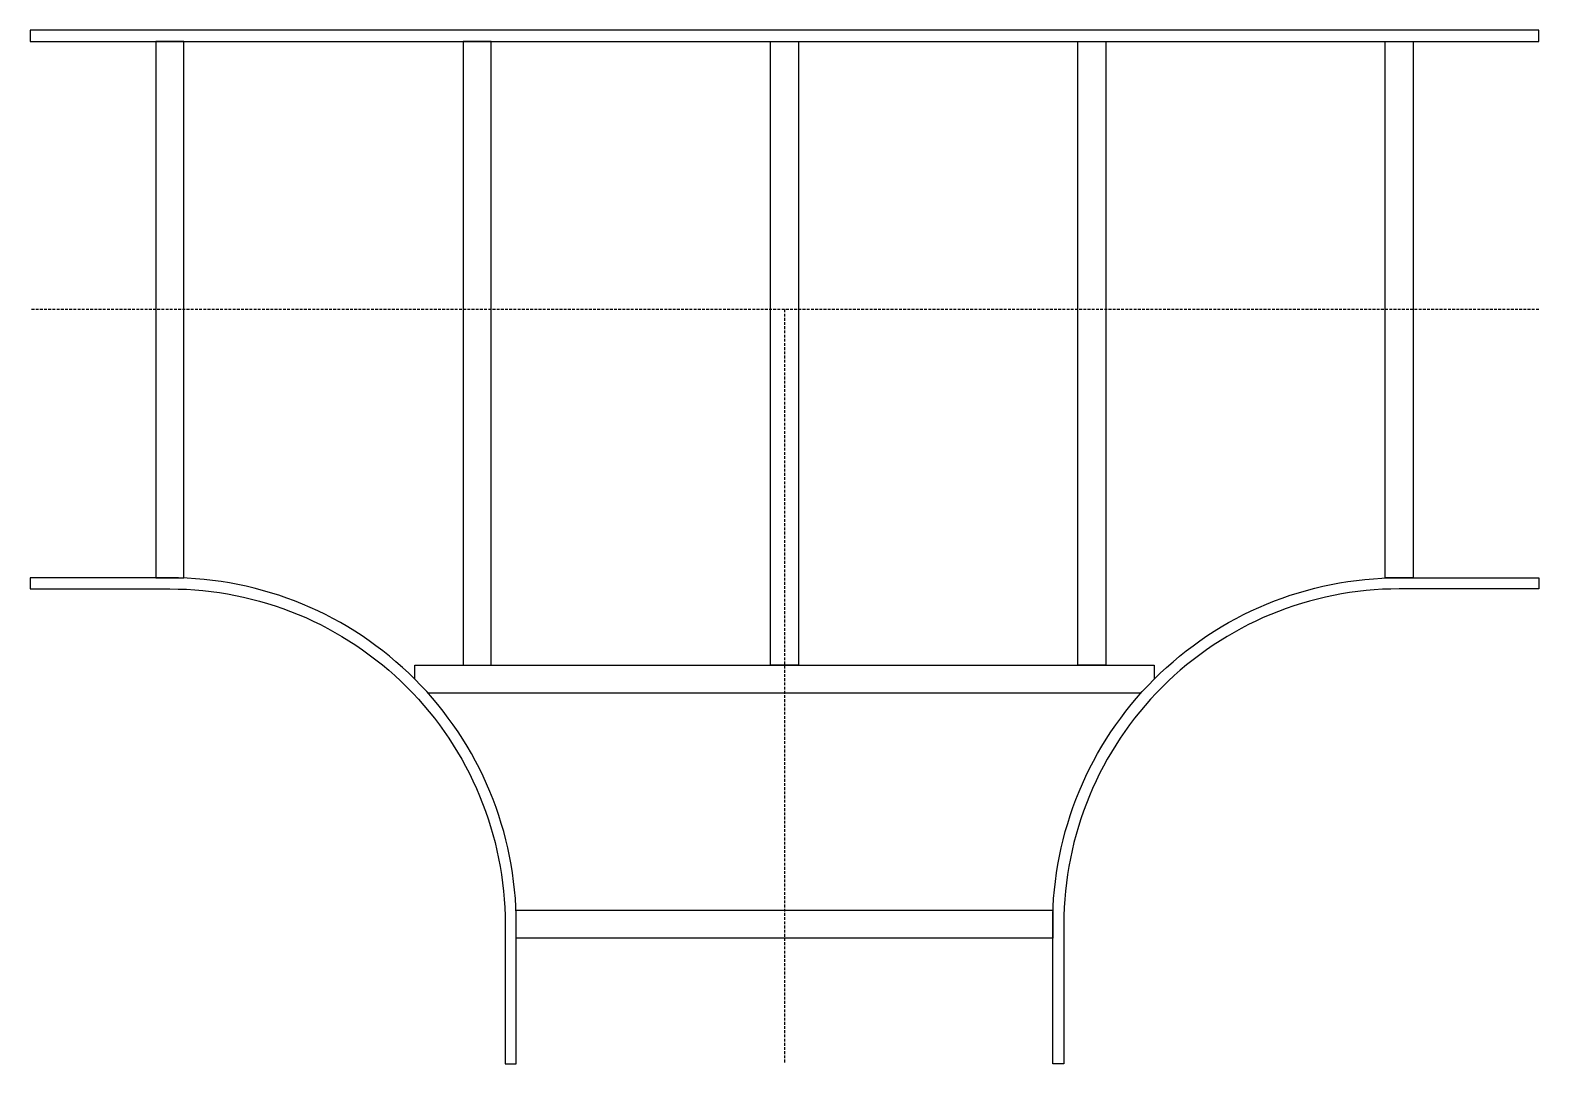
# Model space of a CAD drawing. Header units: millimetres. Extents: x -68 to 68, y -68 to 25.
import ezdxf

# ---------------------------------------------------------------- set-up
doc = ezdxf.new("R2010")
doc.units = ezdxf.units.MM
doc.linetypes.add('1', pattern=[0.375, 0.25, -0.125])
doc.layers.get('Defpoints').update_dxf_attribs({"color": 40})

msp = doc.modelspace()

# ---------------------------------------------------------------- linework, layer by layer
at = {"color": 118, "true_color": 0x0c642f}
for points in [[(67.5, 25), (-67.5, 25), (-67.5, 24), (67.5, 24)], [(-53.75, 24), (-56.25, 24), (-56.25, -24), (-53.75, -24)], [(-26.25, 24), (-28.75, 24), (-28.75, -31.83), (-26.25, -31.83)], [(-1.25, 24), (1.25, 24), (1.25, -31.83), (-1.25, -31.83)], [(26.25, 24), (28.75, 24), (28.75, -31.83), (26.25, -31.83)], [(53.75, 24), (56.25, 24), (56.25, -24), (53.75, -24)], [(-24, -56.25), (-24, -53.75), (24, -53.75), (24, -56.25)]]:
    msp.add_lwpolyline(points, close=True, dxfattribs=at)
for points in [[(-25, -67.5), (-24, -67.5), (-24, -55, 0.414214), (-55, -24), (-67.5, -24), (-67.5, -25), (-55, -25, -0.414214), (-25, -55)], [(25, -67.5), (24, -67.5), (24, -55, -0.414214), (55, -24), (67.5, -24), (67.5, -25), (55, -25, 0.414214), (25, -55)]]:
    msp.add_lwpolyline(points, format="xyb", close=True, dxfattribs=at)
for points in [[(-33.08, -33.08), (-33.08, -31.83), (33.08, -31.83), (33.08, -33.08)], [(31.9, -34.33), (-31.9, -34.33)]]:
    msp.add_lwpolyline(points, dxfattribs=at)
at = {"layer": 'Defpoints', "color": 1, "linetype": '1'}
for p, q in [((67.5, 0), (-67.5, 0)), ((0, 0), (0, -67.5))]:
    msp.add_line(p, q, dxfattribs=at)

doc.saveas('drawing.dxf')
